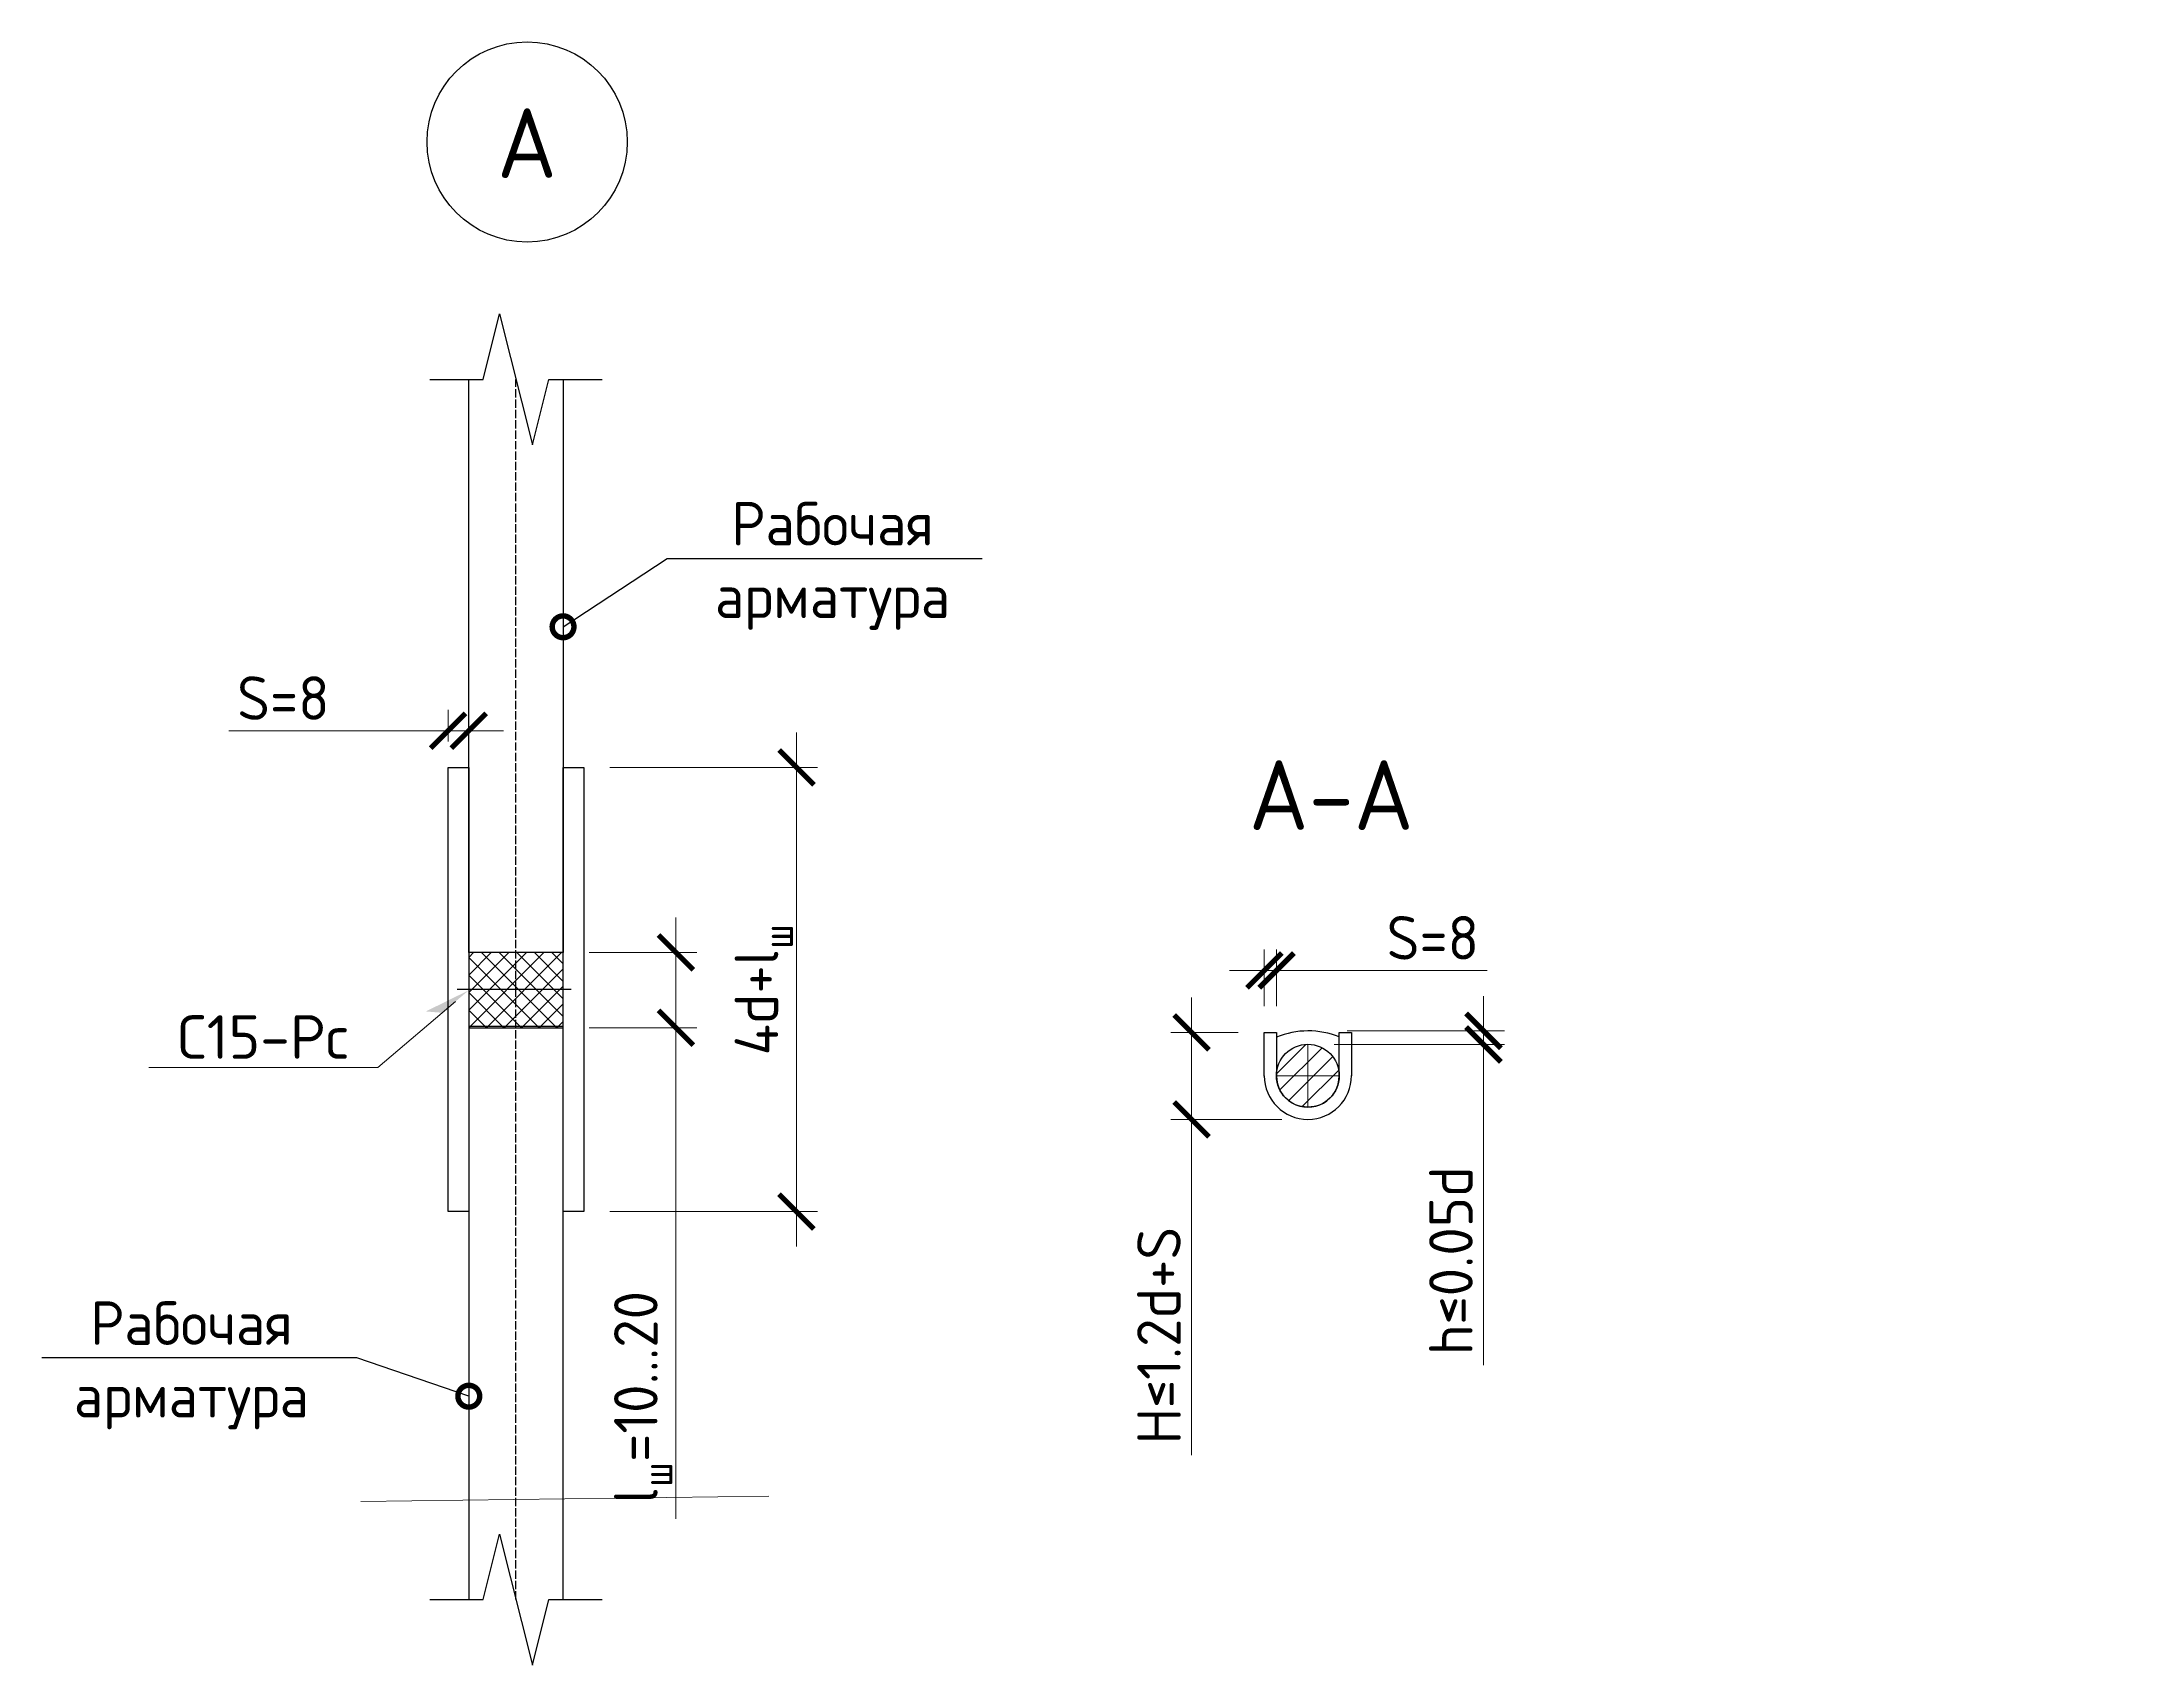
# Model space of a CAD drawing. Header units: millimetres. Extents: x -65574 to 111613, y -106550 to -50518.
# Drawn here: x 55211 to 57619, y -68026 to -66161 of the extents above; entities that cross this region are included whole.
import ezdxf
from ezdxf import colors
from ezdxf.entities.mleader import LeaderData, LeaderLine
from ezdxf.math import Vec2, Vec3

# ---------------------------------------------------------------- set-up
doc = ezdxf.new("R2010")
doc.units = ezdxf.units.MM
doc.linetypes.add('PDF_IMPORT', pattern=[1, 0.8, -0.2])
doc.layers.get('Defpoints').update_dxf_attribs({"color": 6})
for name, color, linetype in [('PDF _(0.25)оси', 7, 'Continuous'), ('PDF _0', 7, 'Continuous'), ('PDF _ОПП_ОС_Арматура', 7, 'Continuous'), ('PDF _ОПП_ОС_Оси', 7, 'Continuous'), ('PDF _ОПП_ОС_Оформление', 7, 'Continuous'), ('ФВ-5', 7, 'Continuous')]:
    doc.layers.add(name, color=color, linetype=linetype)
doc.styles.add('GOST-2.304_Type-B', font='GOST Common.ttf')
doc.styles.add('METRO-STYLE', font='isocpeur.ttf')
doc.dimstyles.new('УРСТ', dxfattribs={"dimtxt": 2.5, "dimasz": 2, "dimexe": 1.2, "dimexo": 1.5, "dimtad": 1, "dimdec": 0, "dimrnd": 1, "dimtxsty": 'GOST-2.304_Type-B', "dimblk": 'ARCHTICK', "dimcen": 2, "dimdle": 2, "dimazin": 3, "dimtfac": 1, "dimtdec": 0, "dimtmove": 1, "dimatfit": 0, "dimldrblk": 'NONE', "dimlwd": 15, "dimlwe": 15})

# ---------------------------------------------------------------- blocks, each defined once
blk = doc.blocks.new('_ArchTick')
at = {"color": 0, "linetype": 'ByBlock', "const_width": 0.15}
blk.add_lwpolyline([(-0.5, -0.5), (0.5, 0.5)], dxfattribs=at)
blk = doc.blocks.new('*D62')
at = {"color": 0, "lineweight": 15, "transparency": 16777216}
for p, q in [((56867.2, -67297.5), (56867.2, -67257.5)), ((56695.4, -67313.2), (56891.2, -67313.2)), ((56710.5, -67297.5), (56891.2, -67297.5)), ((56867.2, -67297.5), (56867.2, -67313.2)), ((56867.2, -67297.5), (56867.2, -67313.2)), ((56867.2, -67313.2), (56867.2, -67353.2)), ((56867.2, -67681.6), (56867.2, -67313.2))]:
    blk.add_line(p, q, dxfattribs=at)
at = {"layer": 'Defpoints', "color": 0, "lineweight": -2, "transparency": 16777216}
for p in [(56665.4, -67313.2), (56680.5, -67297.5), (56867.2, -67313.2)]:
    blk.add_point(p, dxfattribs=at)
at = {"color": 0, "lineweight": 15, "transparency": 16777216, "xscale": 40, "yscale": 40, "zscale": 40}
for p, rotation in [((56867.2, -67297.5), 270), ((56867.2, -67313.2), 90)]:
    blk.add_blockref('_ArchTick', p, dxfattribs=dict(at, rotation=rotation))
at = {"color": 0, "lineweight": 15, "transparency": 16777216, "insert": (56829.7, -67561.6), "char_height": 50, "attachment_point": 5, "rotation": 90, "style": 'GOST-2.304_Type-B'}
blk.add_mtext('\\A1;h≤0.05d', dxfattribs=at)
blk = doc.blocks.new('_None')
blk = doc.blocks.new('*D63')
at = {"color": 0, "lineweight": 15, "transparency": 16777216}
for p, q in [((56615.3, -67269.2), (56615.3, -67204)), ((56629.4, -67269.2), (56629.4, -67204)), ((56615.3, -67228), (56575.3, -67228)), ((56615.3, -67228), (56629.4, -67228)), ((56615.3, -67228), (56629.4, -67228)), ((56629.4, -67228), (56669.4, -67228)), ((56871.4, -67228), (56629.4, -67228))]:
    blk.add_line(p, q, dxfattribs=at)
at = {"layer": 'Defpoints', "color": 0, "lineweight": -2, "transparency": 16777216}
for p in [(56629.4, -67228), (56615.3, -67299.2), (56629.4, -67299.2)]:
    blk.add_point(p, dxfattribs=at)
at = {"color": 0, "lineweight": 15, "transparency": 16777216, "xscale": 40, "yscale": 40, "zscale": 40}
blk.add_blockref('_ArchTick', (56615.3, -67228), dxfattribs=at)
at = {"color": 0, "lineweight": 15, "transparency": 16777216, "xscale": 40, "yscale": 40, "zscale": 40, "rotation": 180}
blk.add_blockref('_ArchTick', (56629.4, -67228), dxfattribs=at)
at = {"color": 0, "lineweight": 15, "transparency": 16777216, "insert": (56808.9, -67190.5), "char_height": 50, "attachment_point": 5, "style": 'GOST-2.304_Type-B'}
blk.add_mtext('\\A1;S=8', dxfattribs=at)
blk = doc.blocks.new('*D64')
at = {"color": 0, "lineweight": 15, "transparency": 16777216}
for p, q in [((55677.5, -66964.8), (55677.5, -66928.6)), ((55701.3, -66964.8), (55701.3, -66928.6)), ((55425.7, -66952.6), (55677.5, -66952.6)), ((55677.5, -66952.6), (55637.5, -66952.6)), ((55701.3, -66952.6), (55677.5, -66952.6)), ((55701.3, -66952.6), (55677.5, -66952.6)), ((55701.3, -66952.6), (55741.3, -66952.6))]:
    blk.add_line(p, q, dxfattribs=at)
at = {"layer": 'Defpoints', "color": 0, "lineweight": -2, "transparency": 16777216}
for p in [(55677.5, -66952.6), (55677.5, -66994.8), (55701.3, -66994.8)]:
    blk.add_point(p, dxfattribs=at)
at = {"color": 0, "lineweight": 15, "transparency": 16777216, "xscale": 40, "yscale": 40, "zscale": 40}
blk.add_blockref('_ArchTick', (55677.5, -66952.6), dxfattribs=at)
at = {"color": 0, "lineweight": 15, "transparency": 16777216, "xscale": 40, "yscale": 40, "zscale": 40, "rotation": 180}
blk.add_blockref('_ArchTick', (55701.3, -66952.6), dxfattribs=at)
at = {"color": 0, "lineweight": 15, "transparency": 16777216, "insert": (55488.2, -66915.1), "char_height": 50, "attachment_point": 5, "style": 'GOST-2.304_Type-B'}
blk.add_mtext('\\A1;S=8', dxfattribs=at)
blk = doc.blocks.new('*D59')
at = {"color": 0, "lineweight": 15, "transparency": 16777216}
for p, q in [((56531.7, -67299.2), (56531.7, -67259.2)), ((56585.3, -67299.2), (56507.7, -67299.2)), ((56531.7, -67299.2), (56531.7, -67399.1)), ((56531.7, -67299.2), (56531.7, -67399.1)), ((56635.4, -67399.1), (56507.7, -67399.1)), ((56531.7, -67399.1), (56531.7, -67439.1)), ((56531.7, -67784.9), (56531.7, -67399.1))]:
    blk.add_line(p, q, dxfattribs=at)
at = {"layer": 'Defpoints', "color": 0, "lineweight": -2, "transparency": 16777216}
for p in [(56615.3, -67299.2), (56531.7, -67399.1), (56665.4, -67399.1)]:
    blk.add_point(p, dxfattribs=at)
at = {"color": 0, "lineweight": 15, "transparency": 16777216, "xscale": 40, "yscale": 40, "zscale": 40}
for p, rotation in [((56531.7, -67299.2), 270), ((56531.7, -67399.1), 90)]:
    blk.add_blockref('_ArchTick', p, dxfattribs=dict(at, rotation=rotation))
at = {"color": 0, "lineweight": 15, "transparency": 16777216, "insert": (56494.2, -67647.4), "char_height": 50, "attachment_point": 5, "rotation": 90, "style": 'GOST-2.304_Type-B'}
blk.add_mtext('\\A1;H≤1.2d+S', dxfattribs=at)
blk = doc.blocks.new('*D60')
at = {"color": 0, "lineweight": 15, "transparency": 16777216}
for p, q in [((56077.8, -66954.8), (56077.8, -67545.1)), ((55863.4, -66994.8), (56101.8, -66994.8)), ((55863.4, -67505.1), (56101.8, -67505.1))]:
    blk.add_line(p, q, dxfattribs=at)
at = {"layer": 'Defpoints', "color": 0, "lineweight": -2, "transparency": 16777216}
for p in [(55833.4, -66994.8), (55833.4, -67505.1), (56077.8, -67505.1)]:
    blk.add_point(p, dxfattribs=at)
at = {"color": 0, "lineweight": 15, "transparency": 16777216, "xscale": 40, "yscale": 40, "zscale": 40}
for p, rotation in [((56077.8, -66994.8), 90), ((56077.8, -67505.1), 270)]:
    blk.add_blockref('_ArchTick', p, dxfattribs=dict(at, rotation=rotation))
at = {"color": 0, "lineweight": 15, "transparency": 16777216, "insert": (56040.3, -67250), "char_height": 50, "attachment_point": 5, "rotation": 90, "style": 'GOST-2.304_Type-B'}
blk.add_mtext('\\A1;4d+l{\\H0.7x;\\S^ ш;}', dxfattribs=at)
blk = doc.blocks.new('*D61')
at = {"color": 0, "lineweight": 15, "transparency": 16777216}
for p, q in [((55939.2, -67207.3), (55939.2, -67167.3)), ((55839.6, -67207.3), (55963.2, -67207.3)), ((55939.2, -67207.3), (55939.2, -67293.9)), ((55939.2, -67207.3), (55939.2, -67293.9)), ((55839.6, -67293.9), (55963.2, -67293.9)), ((55939.2, -67293.9), (55939.2, -67333.9)), ((55939.2, -67858.2), (55939.2, -67293.9))]:
    blk.add_line(p, q, dxfattribs=at)
at = {"layer": 'Defpoints', "color": 0, "lineweight": -2, "transparency": 16777216}
for p in [(55809.6, -67207.3), (55809.6, -67293.9), (55939.2, -67293.9)]:
    blk.add_point(p, dxfattribs=at)
at = {"color": 0, "lineweight": 15, "transparency": 16777216, "xscale": 40, "yscale": 40, "zscale": 40}
for p, rotation in [((55939.2, -67207.3), 270), ((55939.2, -67293.9), 90)]:
    blk.add_blockref('_ArchTick', p, dxfattribs=dict(at, rotation=rotation))
at = {"color": 0, "lineweight": 15, "transparency": 16777216, "insert": (55901.7, -67718.3), "char_height": 50, "attachment_point": 5, "rotation": 90, "style": 'GOST-2.304_Type-B'}
blk.add_mtext('\\A1;l{\\H0.7x;\\S^ ш;}=10...20', dxfattribs=at)
blk = doc.blocks.new('_DotSmall')
at = {"color": 0, "linetype": 'ByBlock', "const_width": 0.5}
blk.add_lwpolyline([(-0.0625, 0, 1), (0.0625, 0, 1)], format="xyb", close=True, dxfattribs=at)
blk = doc.blocks.new('p_sv')
at = {"color": 0}
blk.add_solid([(-2.67, 0.67), (-2, 0), (0, 0)], dxfattribs=at)

msp = doc.modelspace()

# ---------------------------------------------------------------- hatches: boundary and pattern name
at = {"layer": 'ФВ-5', "lineweight": 5}
h = msp.add_hatch(dxfattribs=at)
h.set_pattern_fill('ANSI37', color=256, scale=4.5)
h.set_pattern_definition([(45, (55701.315, -67293.935), (-10.1028, 10.1028), []), (135, (55701.315, -67293.935), (-10.1028, -10.1028), [])])
h.paths.add_polyline_path([(55755.3, -67207.6), (55701.3, -67207.6), (55701.3, -67250.1), (55755.3, -67250.1)])
h.paths.add_polyline_path([(55809.6, -67207.6), (55755.3, -67207.6), (55755.3, -67250.1), (55809.6, -67250.1)])
h.paths.add_polyline_path([(55809.6, -67250.1), (55755.3, -67250.1), (55755.3, -67293.9), (55809.6, -67293.9)])
h.paths.add_polyline_path([(55755.3, -67250.1), (55701.3, -67250.1), (55701.3, -67293.9), (55755.3, -67293.9)])
h = msp.add_hatch(dxfattribs=at)
h.set_pattern_fill('ANSI31', color=256, scale=5)
h.set_pattern_definition([(45, (65195.474, -64146.229), (-11.22532, 11.22532), [])])
edge = h.paths.add_edge_path()
edge.add_arc((56665.3, -67349), 36.1, 0, 360)

# ---------------------------------------------------------------- linework, layer by layer
at = {"lineweight": 15}
msp.add_lwpolyline([(56045.9, -67831.9), (55577.4, -67838)], dxfattribs=at)
at = {"lineweight": -2}
msp.add_circle((55768.3, -66276.2), 115, dxfattribs=at)
at = {"layer": 'PDF _(0.25)оси', "lineweight": 5}
for points in [[(56665.4, -67385.1), (56665.4, -67313.2)], [(56629.4, -67349.1), (56701.4, -67349.1)], [(56640.5, -67349.1), (56693.6, -67349.1)]]:
    msp.add_lwpolyline(points, dxfattribs=at)
at = {"layer": 'PDF _0', "lineweight": 25}
for points in [[(55656.5, -66549.1), (55701.3, -66549.1), (55717.8, -66549.1), (55736.6, -66473.8), (55774.3, -66624), (55793.1, -66549.1), (55809.6, -66549.1), (55854.4, -66549.1)], [(55656.5, -67950.9), (55701.3, -67950.9), (55717.8, -67950.9), (55736.6, -67875.9), (55774.3, -68026.1), (55793.1, -67950.9), (55809.6, -67950.9), (55854.4, -67950.9)]]:
    msp.add_lwpolyline(points, dxfattribs=at)
at = {"layer": 'PDF _ОПП_ОС_Арматура', "lineweight": 30}
for points in [[(55809.6, -66549.1), (55809.6, -67207.6), (55701.3, -67207.6), (55701.3, -66549.1)], [(55809.6, -67950.9), (55809.6, -67292.3), (55701.3, -67292.3), (55701.3, -67950.9)], [(56615.3, -67349.4), (56615.3, -67299.2), (56629.4, -67299.2), (56629.4, -67349.1)]]:
    msp.add_lwpolyline(points, dxfattribs=at)
for points in [[(55677.5, -66994.8), (55701.3, -66994.8), (55701.3, -67505.1), (55677.5, -67505.1)], [(55809.6, -66994.8), (55833.4, -66994.8), (55833.4, -67505.1), (55809.6, -67505.1)]]:
    msp.add_lwpolyline(points, close=True, dxfattribs=at)
msp.add_lwpolyline([(56629.2, -67349, 1), (56701.4, -67349.1), (56701.4, -67299.2), (56715.4, -67299.2), (56715.6, -67349.1)], format="xyb", dxfattribs=at)
msp.add_circle((56665.3, -67349), 36.1, dxfattribs=at)
msp.add_arc((56665.3, -67349), 50.1, 180.0934, 0.0934, dxfattribs=at)
at = {"layer": 'PDF _ОПП_ОС_Оси', "linetype": 'PDF_IMPORT', "lineweight": 25, "ltscale": 11.938414}
msp.add_lwpolyline([(55755.3, -67950.9), (55755.3, -67250.1), (55755.3, -66549.1)], dxfattribs=at)
at = {"layer": 'PDF _ОПП_ОС_Оси', "lineweight": 30}
msp.add_lwpolyline([(55818.8, -67250.1), (55688, -67250.1)], dxfattribs=at)
at = {"layer": 'PDF _ОПП_ОС_Оформление', "lineweight": 30}
msp.add_lwpolyline([(55809.6, -67207.6), (55701.3, -67207.6), (55701.3, -67293.9), (55809.6, -67293.9)], close=True, dxfattribs=at)
at = {"layer": 'PDF _ОПП_ОС_Оформление', "lineweight": 25}
msp.add_lwpolyline([(56629.4, -67322.7), (56629.4, -67322.9)], dxfattribs=at)
at = {"layer": 'PDF _ОПП_ОС_Оформление', "lineweight": 30}
msp.add_arc((56665.5, -67393.1), 95.6, 67.9834, 112.2693, dxfattribs=at)

# ---------------------------------------------------------------- texts
at = {"char_height": 80, "attachment_point": 5, "style": 'GOST-2.304_Type-B'}
for s, insert, width in [('\\pxqc;А', (55768.1, -66277.5), 720.502), ('\\pxqc;А-А', (56692.2, -67026.6), 252.144)]:
    msp.add_mtext(s, dxfattribs=dict(at, insert=insert, width=width))

# ---------------------------------------------------------------- dimensions: what is measured, and where the dimension line sits
at = {"lineweight": 15}
for base, p1, p2, picture, middle in [((55677.5, -66952.6), (55701.3, -66994.8), (55677.5, -66994.8), '*D64', (55488.2, -66950.1)), ((56629.4, -67228), (56615.3, -67299.2), (56629.4, -67299.2), '*D63', (56808.9, -67227.5))]:
    dim = msp.add_linear_dim(base=base, p1=p1, p2=p2, text='S=8', dimstyle='УРСТ', override={"dimscale": 0}, dxfattribs=at)
    dim.commit()
    dim.dimension.update_dxf_attribs({"geometry": picture, "text_midpoint": middle, "dimtype": 160})
dim = msp.add_linear_dim(base=(56077.8, -67505.1), p1=(55833.4, -66994.8), p2=(55833.4, -67505.1), angle=90, text='4d+l{\\H0.7x;\\S^ ш;}', dimstyle='УРСТ', override={"dimscale": 0}, dxfattribs=at)
dim.commit()
dim.dimension.update_dxf_attribs({"geometry": '*D60', "text_midpoint": (56040.3, -67250)})
for base, p1, p2, text, picture, middle in [((55939.2, -67293.9), (55809.6, -67207.3), (55809.6, -67293.9), 'l{\\H0.7x;\\S^ ш;}=10...20', '*D61', (55968, -67718.3)), ((56531.7, -67399.1), (56615.3, -67299.2), (56665.4, -67399.1), 'H≤1.2d+S', '*D59', (56562.5, -67647.4)), ((56867.2, -67313.2), (56680.5, -67297.5), (56665.4, -67313.2), 'h≤0.05d', '*D62', (56886.9, -67561.6))]:
    dim = msp.add_linear_dim(base=base, p1=p1, p2=p2, angle=90, text=text, dimstyle='УРСТ', override={"dimscale": 0}, dxfattribs=at)
    dim.commit()
    dim.dimension.update_dxf_attribs({"geometry": picture, "text_midpoint": middle, "dimtype": 160})

# ---------------------------------------------------------------- leaders
at = {"lineweight": 15, "ltscale": 100}
ml = msp.add_multileader_mtext('Standard', dxfattribs=at)
ml.set_content('Рабочая\\Pарматура', color=256, style='GOST-2.304_Type-B')
ml.set_leader_properties()
ml.set_arrow_properties(name='DOTSMALL')
ml.build(insert=Vec2(0, 0))
ml.multileader.update_dxf_attribs({"text_left_attachment_type": 6, "text_right_attachment_type": 6, "dogleg_length": 1, "arrow_head_size": 50, "scale": 20})
ctx = ml.context
ctx.base_point, ctx.scale, ctx.char_height, ctx.arrow_head_size, ctx.landing_gap_size, ctx.plane_origin = Vec3(55949.2, -66754.8), 20, 50, 50, 20, Vec3(55613.6, -67274.1)
ctx.left_attachment, ctx.right_attachment, ctx.text_align_type = 6, 6, 1
notes = []
notes.append((ctx, [(0, (1, 1, 0), (55929.2, -66754.8), (1, 0), 20, [(0, [(55809.6, -66833.2)], 0, [])])]))
ctx.mtext.insert, ctx.mtext.alignment, ctx.mtext.flow_direction = Vec3(56119.2, -66689.8), 2, 5
ml = msp.add_multileader_mtext('Standard')
ml.set_content('{\\C0;С15-Рс}', color=2, style='METRO-STYLE')
ml.set_leader_properties(color=256, linetype='ByLayer', lineweight=13)
ml.set_arrow_properties(name='p_sv')
ml.build(insert=Vec2(0, 0))
ml.multileader.update_dxf_attribs({"has_dogleg": 0, "text_left_attachment_type": 6, "text_right_attachment_type": 6, "dogleg_length": 0, "arrow_head_size": 20, "scale": 20})
ctx = ml.context
ctx.base_point, ctx.scale, ctx.char_height, ctx.arrow_head_size, ctx.landing_gap_size, ctx.plane_origin = Vec3(55326.7, -67339.5), 20, 50, 20, 40, Vec3(51595.6, -81994.4)
ctx.left_attachment, ctx.right_attachment = 6, 6
notes.append((ctx, [(1, (1, 1, 0), (55596.7, -67339.5), (-1, 0), 0, [(1, [(55701.3, -67250.8)], 0, [])])]))
ctx.mtext.insert, ctx.mtext.width, ctx.mtext.flow_direction = Vec3(55366.7, -67279.5), 842.377, 5
ml = msp.add_multileader_mtext('Standard', dxfattribs=at)
ml.set_content('Рабочая\\Pарматура', color=256, style='GOST-2.304_Type-B')
ml.set_leader_properties()
ml.set_arrow_properties(name='DOTSMALL')
ml.build(insert=Vec2(0, 0))
ml.multileader.update_dxf_attribs({"text_left_attachment_type": 6, "text_right_attachment_type": 6, "dogleg_length": 1, "arrow_head_size": 50, "scale": 20})
ctx = ml.context
ctx.base_point, ctx.scale, ctx.char_height, ctx.arrow_head_size, ctx.landing_gap_size, ctx.plane_origin = Vec3(55212.6, -67673.3), 20, 50, 50, 20, Vec3(54888.6, -68153.1)
ctx.left_attachment, ctx.right_attachment, ctx.text_align_type = 6, 6, 1
notes.append((ctx, [(1, (1, 1, 0), (55572.6, -67673.3), (-1, 0), 20, [(0, [(55701.3, -67717.2)], 0, [])])]))
ctx.mtext.insert, ctx.mtext.alignment, ctx.mtext.flow_direction = Vec3(55382.6, -67608.3), 2, 5
for ctx, leaders in notes:
    for number, flags, end, landing, length, lines in leaders:
        leader = LeaderData()
        leader.index, (leader.has_last_leader_line, leader.has_dogleg_vector, leader.attachment_direction) = number, flags
        leader.last_leader_point, leader.dogleg_vector, leader.dogleg_length = Vec3(end), Vec3(landing), length
        for number, points, colour, breaks in lines:
            line = LeaderLine()
            line.index, line.vertices, line.color, line.breaks = number, Vec3.list(points), colors.encode_raw_color(colour), breaks
            leader.lines.append(line)
        ctx.leaders.append(leader)

doc.saveas('drawing.dxf')
